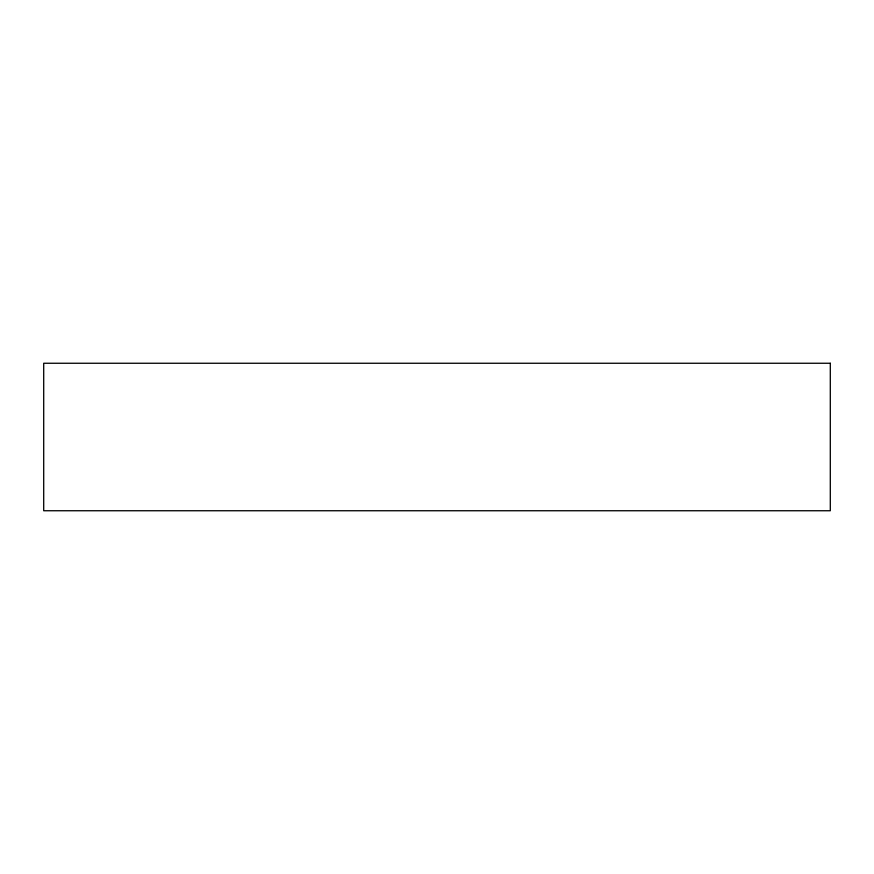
<?xml version="1.0" encoding="UTF-8"?>
<svg xmlns="http://www.w3.org/2000/svg" width="874" height="874" viewBox="0 0 874 874"><rect width="100%" height="100%" fill="white"/><g stroke="black" fill="none" stroke-linecap="round" stroke-linejoin="round"><path stroke-width="1.31" d="M830.3 363.256L43.7 363.256L43.7 510.744L830.3 510.744L830.3 363.256"/></g></svg>
